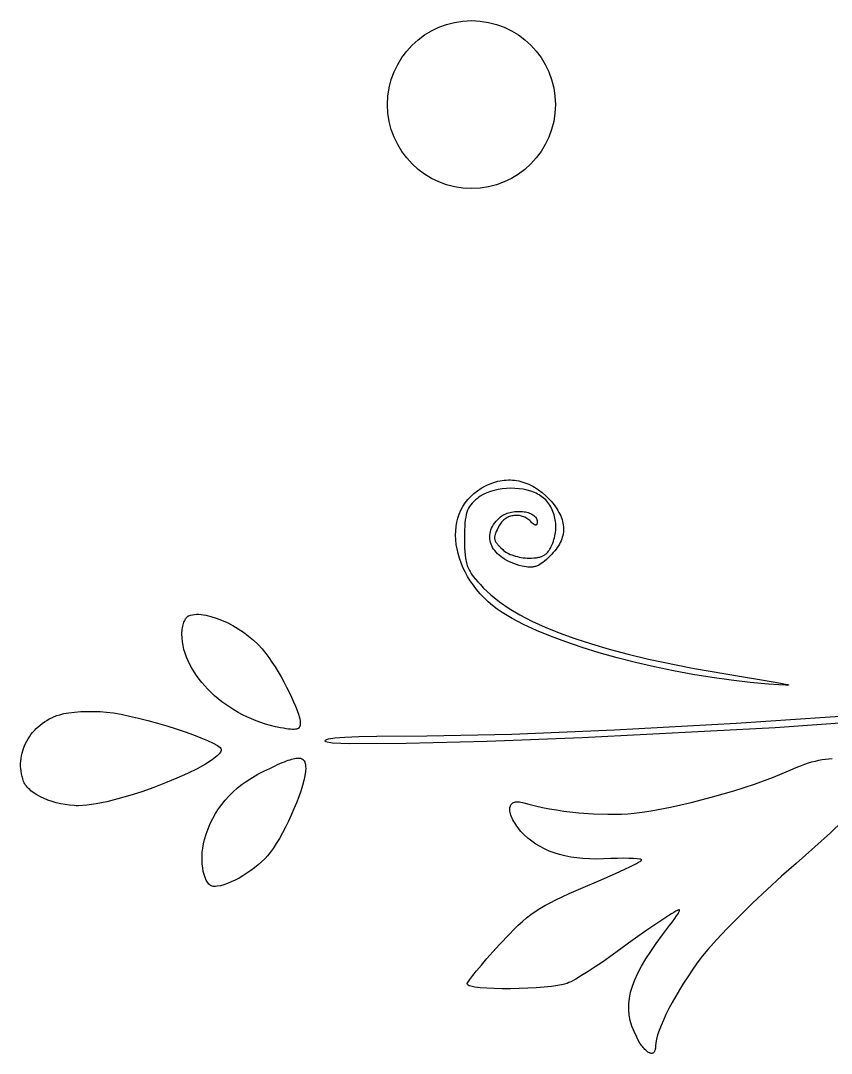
# Model space of a CAD drawing. Extents: x -119 to 121, y -47 to 51.
# Drawn here: x 31 to 41.63, y 35.19 to 48.73 of the extents above; entities that cross this region are included whole.
import ezdxf

# ---------------------------------------------------------------- set-up
doc = ezdxf.new("R2010")
doc.units = 0
doc.layers.add('BLACK', color=7, linetype='CONTINUOUS')

msp = doc.modelspace()

# ---------------------------------------------------------------- linework, layer by layer
at = {"layer": 'BLACK', "linetype": 'CONTINUOUS'}
for p, q in [((37.0927, 42.6268), (37.1199, 42.6401)), ((37.1199, 42.6401), (37.1471, 42.6521)), ((37.1471, 42.6521), (37.1744, 42.6629)), ((37.1744, 42.6629), (37.2017, 42.6725)), ((37.2017, 42.6725), (37.2291, 42.6808)), ((37.2291, 42.6808), (37.2565, 42.6879)), ((37.2565, 42.6879), (37.2838, 42.6938)), ((37.2838, 42.6938), (37.3112, 42.6985)), ((37.3112, 42.6985), (37.3386, 42.7019)), ((37.3386, 42.7019), (37.3659, 42.7041)), ((37.3659, 42.7041), (37.3932, 42.7052)), ((37.3932, 42.7052), (37.4204, 42.705)), ((37.4204, 42.705), (37.4475, 42.7035)), ((37.4475, 42.7035), (37.4746, 42.7009)), ((37.4746, 42.7009), (37.5015, 42.6971)), ((37.5015, 42.6971), (37.5284, 42.6921)), ((37.5284, 42.6921), (37.5551, 42.6859)), ((37.5551, 42.6859), (37.5817, 42.6784)), ((37.5817, 42.6784), (37.6081, 42.6698)), ((37.6081, 42.6698), (37.6344, 42.66)), ((37.6344, 42.66), (37.6605, 42.649)), ((37.6605, 42.649), (37.6864, 42.6369)), ((37.6864, 42.6369), (37.7121, 42.6235)), ((36.899, 42.4896), (36.9411, 42.5285)), ((36.9411, 42.5285), (36.9874, 42.5645)), ((36.9874, 42.5645), (37.0379, 42.5973)), ((37.0645, 42.5144), (37.0236, 42.4909)), ((37.0379, 42.5973), (37.0927, 42.6268)), ((37.1092, 42.5351), (37.0645, 42.5144)), ((37.157, 42.5527), (37.1092, 42.5351)), ((37.2074, 42.5674), (37.157, 42.5527)), ((37.2599, 42.5791), (37.2074, 42.5674)), ((37.3138, 42.5878), (37.2599, 42.5791)), ((37.3688, 42.5933), (37.3138, 42.5878)), ((37.4241, 42.5957), (37.3688, 42.5933)), ((37.4793, 42.5949), (37.4241, 42.5957)), ((37.5338, 42.5909), (37.4793, 42.5949)), ((37.5871, 42.5836), (37.5338, 42.5909)), ((37.6387, 42.573), (37.5871, 42.5836)), ((37.6879, 42.5591), (37.6387, 42.573)), ((37.7342, 42.5417), (37.6879, 42.5591)), ((37.7121, 42.6235), (37.7376, 42.609)), ((37.7561, 42.5318), (37.7342, 42.5417)), ((37.7376, 42.609), (37.7629, 42.5932)), ((37.7771, 42.521), (37.7561, 42.5318)), ((37.7629, 42.5932), (37.7879, 42.5763)), ((37.7966, 42.5105), (37.7771, 42.521)), ((37.7879, 42.5763), (37.8372, 42.539)), ((37.8153, 42.499), (37.7966, 42.5105)), ((37.8332, 42.4864), (37.8153, 42.499)), ((37.8372, 42.539), (37.8854, 42.4971)), ((36.7974, 42.357), (36.8271, 42.4037)), ((36.8271, 42.4037), (36.861, 42.4479)), ((36.861, 42.4479), (36.899, 42.4896)), ((36.9009, 42.3809), (36.8851, 42.3586)), ((36.9188, 42.4022), (36.9009, 42.3809)), ((36.9391, 42.423), (36.9188, 42.4022)), ((36.9617, 42.4436), (36.9391, 42.423)), ((36.9869, 42.4645), (36.9617, 42.4436)), ((37.0047, 42.4781), (36.9869, 42.4645)), ((37.0236, 42.4909), (37.0047, 42.4781)), ((37.8504, 42.4729), (37.8332, 42.4864)), ((37.8668, 42.4584), (37.8504, 42.4729)), ((37.8824, 42.443), (37.8668, 42.4584)), ((37.8972, 42.4268), (37.8824, 42.443)), ((37.8854, 42.4971), (37.9323, 42.4504)), ((37.9112, 42.4098), (37.8972, 42.4268)), ((37.9243, 42.392), (37.9112, 42.4098)), ((37.9366, 42.3735), (37.9243, 42.392)), ((37.9323, 42.4504), (37.9541, 42.426)), ((37.9481, 42.3543), (37.9366, 42.3735)), ((37.9541, 42.426), (37.9746, 42.4016)), ((37.9746, 42.4016), (37.9936, 42.3774)), ((37.9936, 42.3774), (38.0113, 42.3532)), ((36.7325, 42.2047), (36.7501, 42.2574)), ((36.7501, 42.2574), (36.7717, 42.3082)), ((36.7717, 42.3082), (36.7974, 42.357)), ((36.8408, 42.2519), (36.8339, 42.2188)), ((36.8493, 42.282), (36.8408, 42.2519)), ((36.8594, 42.3095), (36.8493, 42.282)), ((36.8713, 42.3349), (36.8594, 42.3095)), ((36.8851, 42.3586), (36.8713, 42.3349)), ((37.2906, 42.2226), (37.3061, 42.2337)), ((37.3061, 42.2337), (37.3226, 42.2438)), ((37.3226, 42.2438), (37.3399, 42.253)), ((37.3399, 42.253), (37.358, 42.2612)), ((37.358, 42.2612), (37.3768, 42.2685)), ((37.3768, 42.2685), (37.3961, 42.2748)), ((37.3961, 42.2748), (37.4158, 42.2802)), ((37.4229, 42.2306), (37.4094, 42.226)), ((37.4158, 42.2802), (37.436, 42.2847)), ((37.4367, 42.2344), (37.4229, 42.2306)), ((37.436, 42.2847), (37.4564, 42.2883)), ((37.4507, 42.2374), (37.4367, 42.2344)), ((37.4649, 42.2396), (37.4507, 42.2374)), ((37.4564, 42.2883), (37.4769, 42.2911)), ((37.4792, 42.2411), (37.4649, 42.2396)), ((37.4769, 42.2911), (37.4975, 42.2929)), ((37.4935, 42.2417), (37.4792, 42.2411)), ((37.508, 42.2414), (37.4935, 42.2417)), ((37.4975, 42.2929), (37.5181, 42.2939)), ((37.5224, 42.2404), (37.508, 42.2414)), ((37.5181, 42.2939), (37.5386, 42.294)), ((37.5368, 42.2385), (37.5224, 42.2404)), ((37.5512, 42.2358), (37.5368, 42.2385)), ((37.5386, 42.294), (37.5588, 42.2933)), ((37.5656, 42.2323), (37.5512, 42.2358)), ((37.5588, 42.2933), (37.5787, 42.2917)), ((37.5798, 42.2279), (37.5656, 42.2323)), ((37.5787, 42.2917), (37.5981, 42.2893)), ((37.5938, 42.2226), (37.5798, 42.2279)), ((37.5981, 42.2893), (37.617, 42.2861)), ((37.617, 42.2861), (37.6353, 42.2821)), ((37.6353, 42.2821), (37.6528, 42.2772)), ((37.6528, 42.2772), (37.6696, 42.2716)), ((37.6696, 42.2716), (37.6853, 42.2653)), ((37.6853, 42.2653), (37.7001, 42.2581)), ((37.7001, 42.2581), (37.7137, 42.2502)), ((37.7137, 42.2502), (37.7261, 42.2416)), ((37.7261, 42.2416), (37.7372, 42.2322)), ((37.7372, 42.2322), (37.7468, 42.2221)), ((37.9587, 42.3346), (37.9481, 42.3543)), ((37.9684, 42.3142), (37.9587, 42.3346)), ((37.9773, 42.2934), (37.9684, 42.3142)), ((37.9852, 42.272), (37.9773, 42.2934)), ((37.9923, 42.2502), (37.9852, 42.272)), ((37.9984, 42.228), (37.9923, 42.2502)), ((38.0037, 42.2055), (37.9984, 42.228)), ((38.0113, 42.3532), (38.0277, 42.3291)), ((38.0277, 42.3291), (38.0426, 42.3051)), ((38.0426, 42.3051), (38.0562, 42.2811)), ((38.0562, 42.2811), (38.0684, 42.2573)), ((38.0684, 42.2573), (38.0792, 42.2335)), ((38.0792, 42.2335), (38.0886, 42.2098)), ((36.7035, 42.0378), (36.7092, 42.0948)), ((36.7092, 42.0948), (36.7189, 42.1505)), ((36.7189, 42.1505), (36.7325, 42.2047)), ((36.8211, 42.0977), (36.819, 42.0487)), ((36.8242, 42.1421), (36.8211, 42.0977)), ((36.8284, 42.1823), (36.8242, 42.1421)), ((36.8339, 42.2188), (36.8284, 42.1823)), ((37.1741, 42.0739), (37.1855, 42.0973)), ((37.1855, 42.0973), (37.1992, 42.1205)), ((37.1992, 42.1205), (37.215, 42.1434)), ((37.215, 42.1434), (37.2331, 42.1661)), ((37.2331, 42.1661), (37.2535, 42.1885)), ((37.2535, 42.1885), (37.2762, 42.2105)), ((37.2762, 42.1118), (37.26, 42.0805)), ((37.2762, 42.2105), (37.2906, 42.2226)), ((37.2844, 42.1253), (37.2762, 42.1118)), ((37.2933, 42.1381), (37.2844, 42.1253)), ((37.3028, 42.1502), (37.2933, 42.1381)), ((37.3128, 42.1616), (37.3028, 42.1502)), ((37.3234, 42.1723), (37.3128, 42.1616)), ((37.3345, 42.1822), (37.3234, 42.1723)), ((37.346, 42.1914), (37.3345, 42.1822)), ((37.358, 42.1999), (37.346, 42.1914)), ((37.3703, 42.2075), (37.358, 42.1999)), ((37.383, 42.2145), (37.3703, 42.2075)), ((37.396, 42.2206), (37.383, 42.2145)), ((37.4094, 42.226), (37.396, 42.2206)), ((37.6077, 42.2165), (37.5938, 42.2226)), ((37.6214, 42.2095), (37.6077, 42.2165)), ((37.6348, 42.2016), (37.6214, 42.2095)), ((37.6479, 42.1928), (37.6348, 42.2016)), ((37.6608, 42.1832), (37.6479, 42.1928)), ((37.6733, 42.1726), (37.6608, 42.1832)), ((37.6854, 42.1612), (37.6733, 42.1726)), ((37.6968, 42.15), (37.6854, 42.1612)), ((37.7072, 42.1403), (37.6968, 42.15)), ((37.7168, 42.1321), (37.7072, 42.1403)), ((37.7254, 42.1254), (37.7168, 42.1321)), ((37.7294, 42.1226), (37.7254, 42.1254)), ((37.7331, 42.1202), (37.7294, 42.1226)), ((37.7367, 42.1182), (37.7331, 42.1202)), ((37.7401, 42.1165), (37.7367, 42.1182)), ((37.7432, 42.1152), (37.7401, 42.1165)), ((37.7462, 42.1143), (37.7432, 42.1152)), ((37.7489, 42.1137), (37.7462, 42.1143)), ((37.7468, 42.2221), (37.7549, 42.2113)), ((37.7515, 42.1135), (37.7489, 42.1137)), ((37.7539, 42.1137), (37.7515, 42.1135)), ((37.7561, 42.1143), (37.7539, 42.1137)), ((37.7549, 42.2113), (37.7614, 42.1998)), ((37.7581, 42.1152), (37.7561, 42.1143)), ((37.76, 42.1165), (37.7581, 42.1152)), ((37.7617, 42.1182), (37.76, 42.1165)), ((37.7614, 42.1998), (37.7661, 42.1876)), ((37.7632, 42.1202), (37.7617, 42.1182)), ((37.7645, 42.1226), (37.7632, 42.1202)), ((37.7657, 42.1254), (37.7645, 42.1226)), ((37.7668, 42.1286), (37.7657, 42.1254)), ((37.7661, 42.1876), (37.769, 42.1747)), ((37.7677, 42.1321), (37.7668, 42.1286)), ((37.7684, 42.136), (37.7677, 42.1321)), ((37.769, 42.1403), (37.7684, 42.136)), ((37.769, 42.1747), (37.77, 42.1612)), ((37.7698, 42.15), (37.769, 42.1403)), ((37.77, 42.1612), (37.7698, 42.15)), ((38.008, 42.1827), (38.0037, 42.2055)), ((38.0114, 42.1596), (38.008, 42.1827)), ((38.0138, 42.1363), (38.0114, 42.1596)), ((38.0152, 42.1128), (38.0138, 42.1363)), ((38.0157, 42.0892), (38.0152, 42.1128)), ((38.0886, 42.2098), (38.0966, 42.1862)), ((38.0966, 42.1862), (38.1032, 42.1627)), ((38.1032, 42.1627), (38.1085, 42.1393)), ((38.1085, 42.1393), (38.1123, 42.1159)), ((38.1123, 42.1159), (38.1147, 42.0926)), ((38.1147, 42.0926), (38.1158, 42.0694)), ((36.7018, 41.9798), (36.7035, 42.0378)), ((36.7039, 41.9209), (36.7018, 41.9798)), ((36.8179, 41.9947), (36.8175, 41.9354)), ((36.819, 42.0487), (36.8179, 41.9947)), ((37.1491, 41.9566), (37.1499, 41.98)), ((37.1504, 41.9334), (37.1491, 41.9566)), ((37.1499, 41.98), (37.1528, 42.0035)), ((37.1528, 42.0035), (37.1578, 42.027)), ((37.1578, 42.027), (37.1649, 42.0505)), ((37.1649, 42.0505), (37.1741, 42.0739)), ((37.2126, 41.9587), (37.212, 41.9504)), ((37.2139, 41.9673), (37.2126, 41.9587)), ((37.2158, 41.9762), (37.2139, 41.9673)), ((37.2183, 41.9855), (37.2158, 41.9762)), ((37.2215, 41.9953), (37.2183, 41.9855)), ((37.2252, 42.0056), (37.2215, 41.9953)), ((37.2296, 42.0164), (37.2252, 42.0056)), ((37.2345, 42.0279), (37.2296, 42.0164)), ((37.2461, 42.0527), (37.2345, 42.0279)), ((37.26, 42.0805), (37.2461, 42.0527)), ((37.9976, 41.9477), (38.0032, 41.9711)), ((38.0032, 41.9711), (38.0077, 41.9946)), ((38.0077, 41.9946), (38.0112, 42.0182)), ((38.0112, 42.0182), (38.0137, 42.0419)), ((38.0137, 42.0419), (38.0152, 42.0656)), ((38.0152, 42.0656), (38.0157, 42.0892)), ((38.1058, 41.9775), (38.0998, 41.9547)), ((38.1104, 42.0004), (38.1058, 41.9775)), ((38.1136, 42.0233), (38.1104, 42.0004)), ((38.1154, 42.0463), (38.1136, 42.0233)), ((38.1158, 42.0694), (38.1154, 42.0463)), ((36.7099, 41.8613), (36.7039, 41.9209)), ((36.7198, 41.8012), (36.7099, 41.8613)), ((36.8175, 41.9354), (36.8179, 41.8737)), ((36.8179, 41.8737), (36.8192, 41.8178)), ((37.1537, 41.9103), (37.1504, 41.9334)), ((37.159, 41.8875), (37.1537, 41.9103)), ((37.1663, 41.865), (37.159, 41.8875)), ((37.1756, 41.8428), (37.1663, 41.865)), ((37.1868, 41.821), (37.1756, 41.8428)), ((37.2, 41.7996), (37.1868, 41.821)), ((37.212, 41.9504), (37.212, 41.9423)), ((37.212, 41.9423), (37.2127, 41.9345)), ((37.2127, 41.9345), (37.214, 41.9268)), ((37.214, 41.9268), (37.216, 41.9192)), ((37.216, 41.9192), (37.2186, 41.9116)), ((37.2186, 41.9116), (37.222, 41.904)), ((37.222, 41.904), (37.226, 41.8964)), ((37.226, 41.8964), (37.2308, 41.8887)), ((37.2308, 41.8887), (37.2362, 41.8808)), ((37.2362, 41.8808), (37.2424, 41.8726)), ((37.2424, 41.8726), (37.2493, 41.8643)), ((37.2493, 41.8643), (37.2569, 41.8556)), ((37.2569, 41.8556), (37.2744, 41.8371)), ((37.2744, 41.8371), (37.2949, 41.8168)), ((37.9444, 41.8118), (37.9506, 41.8239)), ((37.9506, 41.8239), (37.9627, 41.85)), ((37.9627, 41.85), (37.9747, 41.8789)), ((37.9747, 41.8789), (37.9834, 41.9016)), ((37.9834, 41.9016), (37.991, 41.9245)), ((37.991, 41.9245), (37.9976, 41.9477)), ((38.0484, 41.8421), (38.0338, 41.8198)), ((38.0615, 41.8644), (38.0484, 41.8421)), ((38.0732, 41.8869), (38.0615, 41.8644)), ((38.0835, 41.9094), (38.0732, 41.8869)), ((38.0924, 41.932), (38.0835, 41.9094)), ((38.0998, 41.9547), (38.0924, 41.932)), ((36.7335, 41.7408), (36.7198, 41.8012)), ((36.7509, 41.6803), (36.7335, 41.7408)), ((36.8192, 41.8178), (36.8216, 41.7671)), ((36.8216, 41.7671), (36.8254, 41.721)), ((36.8254, 41.721), (36.8308, 41.6787)), ((37.215, 41.7788), (37.2, 41.7996)), ((37.2319, 41.7585), (37.215, 41.7788)), ((37.2507, 41.7388), (37.2319, 41.7585)), ((37.2713, 41.7197), (37.2507, 41.7388)), ((37.2937, 41.7013), (37.2713, 41.7197)), ((37.3178, 41.6837), (37.2937, 41.7013)), ((37.2949, 41.8168), (37.3185, 41.7943)), ((37.3185, 41.7943), (37.3302, 41.7825)), ((37.3302, 41.7825), (37.344, 41.7712)), ((37.344, 41.7712), (37.3599, 41.7603)), ((37.3599, 41.7603), (37.3775, 41.7498)), ((37.3775, 41.7498), (37.3967, 41.7399)), ((37.3967, 41.7399), (37.4173, 41.7306)), ((37.4173, 41.7306), (37.4392, 41.722)), ((37.4392, 41.722), (37.4622, 41.714)), ((37.4622, 41.714), (37.4861, 41.7068)), ((37.4861, 41.7068), (37.5108, 41.7004)), ((37.5108, 41.7004), (37.536, 41.6948)), ((37.536, 41.6948), (37.5616, 41.6901)), ((37.5616, 41.6901), (37.5874, 41.6864)), ((37.5874, 41.6864), (37.6132, 41.6836)), ((37.7276, 41.6832), (37.7555, 41.6857)), ((37.7555, 41.6857), (37.7686, 41.6874)), ((37.7686, 41.6874), (37.7812, 41.6894)), ((37.7812, 41.6894), (37.7932, 41.6918)), ((37.7932, 41.6918), (37.8047, 41.6945)), ((37.8047, 41.6945), (37.8157, 41.6976)), ((37.8157, 41.6976), (37.8263, 41.7011)), ((37.8263, 41.7011), (37.8364, 41.705)), ((37.8364, 41.705), (37.8461, 41.7093)), ((37.8461, 41.7093), (37.8555, 41.7141)), ((37.8555, 41.7141), (37.8644, 41.7193)), ((37.8644, 41.7193), (37.873, 41.725)), ((37.873, 41.725), (37.8813, 41.7312)), ((37.8813, 41.7312), (37.8892, 41.7379)), ((37.8892, 41.7379), (37.8969, 41.7451)), ((37.8969, 41.7451), (37.9043, 41.7529)), ((37.9043, 41.7529), (37.9115, 41.7612)), ((37.9115, 41.7612), (37.9184, 41.7701)), ((37.9394, 41.7096), (37.9148, 41.6845)), ((37.9184, 41.7701), (37.9252, 41.7796)), ((37.9252, 41.7796), (37.9317, 41.7897)), ((37.9317, 41.7897), (37.9381, 41.8004)), ((37.9381, 41.8004), (37.9444, 41.8118)), ((37.9611, 41.7315), (37.9394, 41.7096)), ((37.9815, 41.7534), (37.9611, 41.7315)), ((38.0003, 41.7755), (37.9815, 41.7534)), ((38.0178, 41.7976), (38.0003, 41.7755)), ((38.0338, 41.8198), (38.0178, 41.7976)), ((36.7722, 41.6199), (36.7509, 41.6803)), ((36.7972, 41.5597), (36.7722, 41.6199)), ((36.8258, 41.5), (36.7972, 41.5597)), ((36.8308, 41.6787), (36.8341, 41.6589)), ((36.8341, 41.6589), (36.838, 41.6398)), ((36.838, 41.6398), (36.8424, 41.6214)), ((36.8424, 41.6214), (36.8473, 41.6036)), ((36.8473, 41.6036), (36.8529, 41.5863)), ((36.8529, 41.5863), (36.859, 41.5694)), ((36.859, 41.5694), (36.8658, 41.5528)), ((36.8658, 41.5528), (36.8732, 41.5366)), ((37.3438, 41.6669), (37.3178, 41.6837)), ((37.3714, 41.6509), (37.3438, 41.6669)), ((37.4008, 41.6358), (37.3714, 41.6509)), ((37.4318, 41.6216), (37.4008, 41.6358)), ((37.4646, 41.6085), (37.4318, 41.6216)), ((37.4989, 41.5964), (37.4646, 41.6085)), ((37.5349, 41.5854), (37.4989, 41.5964)), ((37.5725, 41.5755), (37.5349, 41.5854)), ((37.5996, 41.5697), (37.5725, 41.5755)), ((37.6253, 41.5654), (37.5996, 41.5697)), ((37.6132, 41.6836), (37.6389, 41.6819)), ((37.6499, 41.5627), (37.6253, 41.5654)), ((37.6389, 41.6819), (37.6642, 41.6814)), ((37.6735, 41.5618), (37.6499, 41.5627)), ((37.6642, 41.6814), (37.6972, 41.6818)), ((37.6962, 41.5626), (37.6735, 41.5618)), ((37.7074, 41.5637), (37.6962, 41.5626)), ((37.6972, 41.6818), (37.7276, 41.6832)), ((37.7183, 41.5652), (37.7074, 41.5637)), ((37.7292, 41.5673), (37.7183, 41.5652)), ((37.7399, 41.5698), (37.7292, 41.5673)), ((37.7506, 41.5729), (37.7399, 41.5698)), ((37.7612, 41.5764), (37.7506, 41.5729)), ((37.7718, 41.5805), (37.7612, 41.5764)), ((37.7823, 41.5851), (37.7718, 41.5805)), ((37.7929, 41.5902), (37.7823, 41.5851)), ((37.8034, 41.5959), (37.7929, 41.5902)), ((37.8247, 41.6089), (37.8034, 41.5959)), ((37.8463, 41.6242), (37.8247, 41.6089)), ((37.8684, 41.6418), (37.8463, 41.6242)), ((37.8912, 41.6619), (37.8684, 41.6418)), ((37.9148, 41.6845), (37.8912, 41.6619)), ((36.8582, 41.4409), (36.8258, 41.5)), ((36.8943, 41.3826), (36.8582, 41.4409)), ((36.8732, 41.5366), (36.8814, 41.5205)), ((36.8814, 41.5205), (36.8902, 41.5045)), ((36.8902, 41.5045), (36.8999, 41.4886)), ((36.8999, 41.4886), (36.9103, 41.4726)), ((36.9103, 41.4726), (36.9336, 41.4403)), ((36.9336, 41.4403), (36.9605, 41.4068)), ((36.934, 41.3254), (36.8943, 41.3826)), ((36.9772, 41.2693), (36.934, 41.3254)), ((36.9605, 41.4068), (36.9911, 41.3716)), ((36.9911, 41.3716), (37.0257, 41.3339)), ((37.0257, 41.3339), (37.0645, 41.2933)), ((37.0645, 41.2933), (37.1629, 41.1996)), ((37.0241, 41.2146), (36.9772, 41.2693)), ((37.0746, 41.1616), (37.0241, 41.2146)), ((37.1285, 41.1102), (37.0746, 41.1616)), ((37.1629, 41.1996), (37.2757, 41.109)), ((37.186, 41.0609), (37.1285, 41.1102)), ((37.247, 41.0137), (37.186, 41.0609)), ((37.3114, 40.9688), (37.247, 41.0137)), ((37.2757, 41.109), (37.403, 41.0214)), ((37.403, 41.0214), (37.545, 40.9368)), ((33.1544, 40.871), (33.1581, 40.8777)), ((33.1581, 40.8777), (33.1619, 40.8842)), ((33.1619, 40.8842), (33.1659, 40.8902)), ((33.1659, 40.8902), (33.1699, 40.8959)), ((33.1699, 40.8959), (33.1741, 40.9012)), ((33.1741, 40.9012), (33.1783, 40.9061)), ((33.1783, 40.9061), (33.1826, 40.9106)), ((33.1826, 40.9106), (33.187, 40.9147)), ((33.187, 40.9147), (33.1914, 40.9183)), ((33.1914, 40.9183), (33.1959, 40.9215)), ((33.1959, 40.9215), (33.2005, 40.9242)), ((33.2005, 40.9242), (33.2051, 40.9264)), ((33.2051, 40.9264), (33.2278, 40.934)), ((33.2278, 40.934), (33.2522, 40.9396)), ((33.2522, 40.9396), (33.2781, 40.9432)), ((33.2781, 40.9432), (33.3055, 40.9449)), ((33.3055, 40.9449), (33.3342, 40.9447)), ((33.3342, 40.9447), (33.3641, 40.9427)), ((33.3641, 40.9427), (33.4272, 40.9336)), ((33.4272, 40.9336), (33.494, 40.9179)), ((33.494, 40.9179), (33.5634, 40.896)), ((33.5634, 40.896), (33.6347, 40.8685)), ((37.4413, 40.8895), (37.3114, 40.9688)), ((37.5917, 40.8107), (37.4413, 40.8895)), ((37.545, 40.9368), (37.7019, 40.8551)), ((33.1153, 40.7284), (33.1176, 40.7488)), ((33.1176, 40.7488), (33.1208, 40.7687)), ((33.1208, 40.7687), (33.1247, 40.7879)), ((33.1247, 40.7879), (33.1294, 40.8065)), ((33.1294, 40.8065), (33.1347, 40.8242)), ((33.1347, 40.8242), (33.1407, 40.8409)), ((33.1407, 40.8409), (33.1473, 40.8565)), ((33.1473, 40.8565), (33.1544, 40.871)), ((33.6347, 40.8685), (33.7069, 40.8356)), ((33.7069, 40.8356), (33.7792, 40.7978)), ((33.7792, 40.7978), (33.8508, 40.7556)), ((33.8508, 40.7556), (33.9206, 40.7094)), ((37.7607, 40.7328), (37.5917, 40.8107)), ((37.7019, 40.8551), (37.8737, 40.7761)), ((37.8737, 40.7761), (38.0607, 40.7)), ((33.1134, 40.6865), (33.1139, 40.7076)), ((33.1151, 40.6362), (33.1134, 40.6865)), ((33.1139, 40.7076), (33.1153, 40.7284)), ((33.1202, 40.5858), (33.1151, 40.6362)), ((33.9206, 40.7094), (33.9879, 40.6595)), ((33.9879, 40.6595), (34.0518, 40.6065)), ((34.0518, 40.6065), (34.1114, 40.5507)), ((37.9464, 40.6564), (37.7607, 40.7328)), ((38.147, 40.582), (37.9464, 40.6564)), ((38.0607, 40.7), (38.263, 40.6266)), ((38.263, 40.6266), (38.4808, 40.5558)), ((33.1286, 40.5354), (33.1202, 40.5858)), ((33.1402, 40.485), (33.1286, 40.5354)), ((33.1549, 40.4349), (33.1402, 40.485)), ((34.1114, 40.5507), (34.1657, 40.4926)), ((34.1657, 40.4926), (34.214, 40.4325)), ((38.3607, 40.51), (38.147, 40.582)), ((38.5855, 40.4409), (38.3607, 40.51)), ((38.4808, 40.5558), (38.7142, 40.4876)), ((38.7142, 40.4876), (38.9634, 40.4219)), ((33.1727, 40.385), (33.1549, 40.4349)), ((33.1934, 40.3355), (33.1727, 40.385)), ((33.2169, 40.2864), (33.1934, 40.3355)), ((34.214, 40.4325), (34.254, 40.3774)), ((34.254, 40.3774), (34.2942, 40.3182)), ((38.8196, 40.3752), (38.5855, 40.4409)), ((39.0611, 40.3134), (38.8196, 40.3752)), ((38.9634, 40.4219), (39.2284, 40.3587)), ((39.2284, 40.3587), (39.807, 40.2394)), ((33.2432, 40.2378), (33.2169, 40.2864)), ((33.2721, 40.1898), (33.2432, 40.2378)), ((34.2942, 40.3182), (34.3343, 40.2558)), ((34.3343, 40.2558), (34.3739, 40.1911)), ((39.3082, 40.256), (39.0611, 40.3134)), ((39.559, 40.2034), (39.3082, 40.256)), ((39.8117, 40.1562), (39.559, 40.2034)), ((39.807, 40.2394), (40.4512, 40.1292)), ((33.3037, 40.1425), (33.2721, 40.1898)), ((33.3377, 40.0959), (33.3037, 40.1425)), ((33.3742, 40.0503), (33.3377, 40.0959)), ((34.3739, 40.1911), (34.4126, 40.1248)), ((34.4126, 40.1248), (34.4499, 40.0577)), ((40.0644, 40.1148), (39.8117, 40.1562)), ((40.3153, 40.0797), (40.0644, 40.1148)), ((40.5624, 40.0514), (40.3153, 40.0797)), ((40.4512, 40.1292), (40.6862, 40.0911)), ((40.6862, 40.0911), (40.8635, 40.0611)), ((33.4129, 40.0055), (33.3742, 40.0503)), ((33.4539, 39.9618), (33.4129, 40.0055)), ((33.497, 39.9193), (33.4539, 39.9618)), ((34.4499, 40.0577), (34.4856, 39.9907)), ((34.4856, 39.9907), (34.5192, 39.9245)), ((40.8039, 40.0304), (40.5624, 40.0514)), ((40.9393, 40.0199), (40.8039, 40.0304)), ((40.8635, 40.0611), (40.9845, 40.039)), ((41.0266, 40.0151), (40.9393, 40.0199)), ((40.9845, 40.039), (41.0244, 40.0307)), ((41.0244, 40.0307), (41.0509, 40.0242)), ((41.0518, 40.0149), (41.0266, 40.0151)), ((41.0509, 40.0242), (41.0641, 40.0194)), ((41.0644, 40.0164), (41.0518, 40.0149)), ((41.0641, 40.0194), (41.0659, 40.0177)), ((41.0659, 40.0177), (41.0644, 40.0164)), ((33.5422, 39.8779), (33.497, 39.9193)), ((33.5893, 39.8378), (33.5422, 39.8779)), ((33.6383, 39.799), (33.5893, 39.8378)), ((33.6891, 39.7617), (33.6383, 39.799)), ((34.5192, 39.9245), (34.5503, 39.86)), ((34.5503, 39.86), (34.5785, 39.798)), ((34.5785, 39.798), (34.6035, 39.7392)), ((31.6315, 39.6546), (31.706, 39.6636)), ((31.706, 39.6636), (31.7869, 39.6697)), ((31.7869, 39.6697), (31.8718, 39.6728)), ((31.8718, 39.6728), (31.9582, 39.6729)), ((31.9582, 39.6729), (32.0437, 39.6698)), ((32.0437, 39.6698), (32.1256, 39.6635)), ((32.1256, 39.6635), (32.2156, 39.6522)), ((33.7415, 39.726), (33.6891, 39.7617)), ((33.7956, 39.6919), (33.7415, 39.726)), ((33.8511, 39.6595), (33.7956, 39.6919)), ((33.9081, 39.6289), (33.8511, 39.6595)), ((34.6035, 39.7392), (34.6248, 39.6844)), ((34.6248, 39.6844), (34.6421, 39.6346)), ((31.2833, 39.5153), (31.3126, 39.5358)), ((31.3126, 39.5358), (31.343, 39.5549)), ((31.343, 39.5549), (31.3745, 39.5727)), ((31.3745, 39.5727), (31.4072, 39.5889)), ((31.4072, 39.5889), (31.441, 39.6037)), ((31.441, 39.6037), (31.4759, 39.6168)), ((31.4759, 39.6168), (31.5118, 39.6282)), ((31.5118, 39.6282), (31.5373, 39.6358)), ((31.5373, 39.6358), (31.5659, 39.6427)), ((31.5659, 39.6427), (31.5974, 39.649)), ((31.5974, 39.649), (31.6315, 39.6546)), ((32.2156, 39.6522), (32.3172, 39.6348)), ((32.3172, 39.6348), (32.4281, 39.6119)), ((32.4281, 39.6119), (32.546, 39.5844)), ((32.546, 39.5844), (32.6683, 39.5531)), ((32.6683, 39.5531), (32.7927, 39.5188)), ((33.9664, 39.6001), (33.9081, 39.6289)), ((34.026, 39.5734), (33.9664, 39.6001)), ((34.0867, 39.5487), (34.026, 39.5734)), ((34.1485, 39.5261), (34.0867, 39.5487)), ((34.2113, 39.5057), (34.1485, 39.5261)), ((34.6421, 39.6346), (34.6549, 39.5904)), ((34.6549, 39.5904), (34.6629, 39.5528)), ((34.6629, 39.5528), (34.6656, 39.5224)), ((34.6656, 39.5224), (34.6651, 39.5061)), ((40.3807, 39.5177), (42.2362, 39.6423)), ((41.9206, 39.5305), (40.8898, 39.458)), ((31.135, 39.3676), (31.1563, 39.3948)), ((31.1563, 39.3948), (31.1791, 39.4211)), ((31.1791, 39.4211), (31.2032, 39.4463)), ((31.2032, 39.4463), (31.2286, 39.4705)), ((31.2286, 39.4705), (31.2553, 39.4935)), ((31.2553, 39.4935), (31.2833, 39.5153)), ((32.7927, 39.5188), (32.9169, 39.4821)), ((32.9169, 39.4821), (33.0384, 39.4439)), ((33.0384, 39.4439), (33.1549, 39.4049)), ((33.1549, 39.4049), (33.2639, 39.366)), ((34.2749, 39.4877), (34.2113, 39.5057)), ((34.3394, 39.4721), (34.2749, 39.4877)), ((34.4045, 39.4589), (34.3394, 39.4721)), ((34.4435, 39.4516), (34.4045, 39.4589)), ((34.4786, 39.4457), (34.4435, 39.4516)), ((34.5099, 39.4412), (34.4786, 39.4457)), ((34.5376, 39.438), (34.5099, 39.4412)), ((34.562, 39.4364), (34.5376, 39.438)), ((34.5833, 39.4362), (34.562, 39.4364)), ((34.6016, 39.4375), (34.5833, 39.4362)), ((34.6171, 39.4404), (34.6016, 39.4375)), ((34.6239, 39.4424), (34.6171, 39.4404)), ((34.6301, 39.4448), (34.6239, 39.4424)), ((34.6356, 39.4476), (34.6301, 39.4448)), ((34.6407, 39.4508), (34.6356, 39.4476)), ((34.6451, 39.4544), (34.6407, 39.4508)), ((34.6491, 39.4585), (34.6451, 39.4544)), ((34.6526, 39.4629), (34.6491, 39.4585)), ((34.6556, 39.4678), (34.6526, 39.4629)), ((34.6581, 39.4731), (34.6556, 39.4678)), ((34.6602, 39.4788), (34.6581, 39.4731)), ((34.6634, 39.4916), (34.6602, 39.4788)), ((34.6651, 39.5061), (34.6634, 39.4916)), ((37.437, 39.3744), (38.7852, 39.4289)), ((40.8898, 39.458), (38.3583, 39.3266)), ((38.7852, 39.4289), (40.3807, 39.5177)), ((31.0503, 39.2192), (31.0642, 39.2503)), ((31.0642, 39.2503), (31.0796, 39.2807)), ((31.0796, 39.2807), (31.0966, 39.3105)), ((31.0966, 39.3105), (31.115, 39.3394)), ((31.115, 39.3394), (31.135, 39.3676)), ((33.2639, 39.366), (33.3631, 39.3279)), ((33.3631, 39.3279), (33.4502, 39.2914)), ((33.4502, 39.2914), (33.5226, 39.2573)), ((33.5226, 39.2573), (33.578, 39.2262)), ((34.9914, 39.2856), (34.9955, 39.295)), ((34.9972, 39.2754), (34.9914, 39.2856)), ((34.9955, 39.295), (35.0098, 39.3036)), ((35.0881, 39.2574), (34.9972, 39.2754)), ((35.0098, 39.3036), (35.0348, 39.3114)), ((35.0348, 39.3114), (35.1186, 39.3248)), ((35.305, 39.2477), (35.0881, 39.2574)), ((35.1186, 39.3248), (35.2503, 39.3354)), ((35.2503, 39.3354), (35.4333, 39.3434)), ((36.053, 39.2507), (35.305, 39.2477)), ((35.4333, 39.3434), (35.6709, 39.3489)), ((35.6709, 39.3489), (36.3237, 39.353)), ((37.1134, 39.2789), (36.053, 39.2507)), ((36.3237, 39.353), (37.437, 39.3744)), ((38.3583, 39.3266), (37.1134, 39.2789)), ((31.0111, 39.0898), (31.0184, 39.1228)), ((31.0184, 39.1228), (31.0274, 39.1554)), ((31.0274, 39.1554), (31.038, 39.1876)), ((31.038, 39.1876), (31.0503, 39.2192)), ((33.6012, 39.1143), (33.5776, 39.0901)), ((33.578, 39.2262), (33.5986, 39.2121)), ((33.5986, 39.2121), (33.6141, 39.1991)), ((33.6178, 39.1369), (33.6012, 39.1143)), ((33.6141, 39.1991), (33.6241, 39.1872)), ((33.627, 39.1578), (33.6178, 39.1369)), ((33.6241, 39.1872), (33.6284, 39.1767)), ((33.6284, 39.1767), (33.627, 39.1578)), ((30.9996, 38.9554), (30.9998, 38.9892)), ((30.9998, 38.9892), (31.0018, 39.023)), ((31.0018, 39.023), (31.0056, 39.0565)), ((31.0056, 39.0565), (31.0111, 39.0898)), ((33.4216, 38.9805), (33.3124, 38.9204)), ((33.5111, 39.0375), (33.4216, 38.9805)), ((33.5776, 39.0901), (33.5111, 39.0375)), ((34.3679, 38.9745), (34.399, 38.9882)), ((34.399, 38.9882), (34.4285, 39.0007)), ((34.4285, 39.0007), (34.4564, 39.0121)), ((34.4564, 39.0121), (34.4826, 39.0222)), ((34.4826, 39.0222), (34.5073, 39.0311)), ((34.5073, 39.0311), (34.5305, 39.0388)), ((34.5305, 39.0388), (34.5522, 39.0453)), ((34.5522, 39.0453), (34.5725, 39.0506)), ((34.5725, 39.0506), (34.5913, 39.0547)), ((34.5913, 39.0547), (34.6088, 39.0576)), ((34.6088, 39.0576), (34.625, 39.0594)), ((34.625, 39.0594), (34.6399, 39.0599)), ((34.6399, 39.0599), (34.6536, 39.0593)), ((34.6536, 39.0593), (34.6661, 39.0575)), ((34.6661, 39.0575), (34.6774, 39.0546)), ((34.6774, 39.0546), (34.6826, 39.0527)), ((34.6826, 39.0527), (34.6875, 39.0505)), ((34.6875, 39.0505), (34.6922, 39.048)), ((34.6922, 39.048), (34.6966, 39.0452)), ((34.6966, 39.0452), (34.7008, 39.0422)), ((34.7008, 39.0422), (34.7047, 39.0388)), ((34.7047, 39.0388), (34.7083, 39.0352)), ((34.7083, 39.0352), (34.7117, 39.0312)), ((34.7117, 39.0312), (34.7177, 39.0225)), ((34.7177, 39.0225), (34.7229, 39.0127)), ((34.7229, 39.0127), (34.7271, 39.0017)), ((34.7271, 39.0017), (34.7304, 38.9895)), ((34.7304, 38.9895), (34.733, 38.9763)), ((41.2343, 38.9642), (41.2813, 38.9813)), ((41.2813, 38.9813), (41.3273, 38.9966)), ((41.3273, 38.9966), (41.3726, 39.0101)), ((41.3726, 39.0101), (41.4174, 39.0219)), ((41.4174, 39.0219), (41.4619, 39.032)), ((41.4619, 39.032), (41.5061, 39.0405)), ((41.5061, 39.0405), (41.5504, 39.0473)), ((41.5504, 39.0473), (41.5949, 39.0525)), ((41.5949, 39.0525), (41.6398, 39.0563)), ((31.0013, 38.9215), (30.9996, 38.9554)), ((31.0049, 38.8876), (31.0013, 38.9215)), ((31.0105, 38.8537), (31.0049, 38.8876)), ((31.018, 38.82), (31.0105, 38.8537)), ((33.1869, 38.8585), (33.0483, 38.7962)), ((33.3124, 38.9204), (33.1869, 38.8585)), ((34.0373, 38.8063), (34.1097, 38.8479)), ((34.1097, 38.8479), (34.1858, 38.8874)), ((34.1858, 38.8874), (34.2641, 38.9259)), ((34.2641, 38.9259), (34.3351, 38.9595)), ((34.3351, 38.9595), (34.3679, 38.9745)), ((34.7332, 38.8831), (34.7248, 38.8286)), ((34.733, 38.9763), (34.7348, 38.9619)), ((34.7362, 38.9297), (34.7332, 38.8831)), ((34.7348, 38.9619), (34.7358, 38.9463)), ((34.7358, 38.9463), (34.7362, 38.9297)), ((40.8669, 38.8107), (40.9809, 38.8562)), ((40.9809, 38.8562), (41.0862, 38.9015)), ((41.0862, 38.9015), (41.137, 38.9243)), ((41.137, 38.9243), (41.1863, 38.9452)), ((41.1863, 38.9452), (41.2343, 38.9642)), ((31.0275, 38.7865), (31.018, 38.82)), ((31.039, 38.7533), (31.0275, 38.7865)), ((31.0458, 38.7375), (31.039, 38.7533)), ((31.0542, 38.7218), (31.0458, 38.7375)), ((31.0641, 38.7064), (31.0542, 38.7218)), ((32.8999, 38.7348), (32.7451, 38.6756)), ((33.0483, 38.7962), (32.8999, 38.7348)), ((33.8427, 38.6685), (33.9038, 38.7166)), ((33.9038, 38.7166), (33.9687, 38.7626)), ((33.9687, 38.7626), (34.0373, 38.8063)), ((34.7113, 38.7672), (34.6932, 38.7001)), ((34.7248, 38.8286), (34.7113, 38.7672)), ((40.3482, 38.6324), (40.6176, 38.72)), ((40.6176, 38.72), (40.8669, 38.8107)), ((31.0755, 38.6911), (31.0641, 38.7064)), ((31.0883, 38.676), (31.0755, 38.6911)), ((31.1024, 38.6611), (31.0883, 38.676)), ((31.1179, 38.6466), (31.1024, 38.6611)), ((31.1346, 38.6323), (31.1179, 38.6466)), ((31.1525, 38.6183), (31.1346, 38.6323)), ((31.1716, 38.6046), (31.1525, 38.6183)), ((31.1917, 38.5914), (31.1716, 38.6046)), ((31.2128, 38.5784), (31.1917, 38.5914)), ((31.2579, 38.5539), (31.2128, 38.5784)), ((32.5872, 38.62), (32.4294, 38.5693)), ((32.7451, 38.6756), (32.5872, 38.62)), ((33.7315, 38.5656), (33.7852, 38.6181)), ((33.7852, 38.6181), (33.8427, 38.6685)), ((34.6708, 38.6282), (34.6446, 38.5526)), ((34.6932, 38.7001), (34.6708, 38.6282)), ((40.0684, 38.5505), (40.3482, 38.6324)), ((31.3063, 38.5311), (31.2579, 38.5539)), ((31.3576, 38.5103), (31.3063, 38.5311)), ((31.4113, 38.4916), (31.3576, 38.5103)), ((31.467, 38.4754), (31.4113, 38.4916)), ((31.5242, 38.4616), (31.467, 38.4754)), ((31.5825, 38.4506), (31.5242, 38.4616)), ((31.6413, 38.4425), (31.5825, 38.4506)), ((31.7002, 38.4375), (31.6413, 38.4425)), ((31.7295, 38.4363), (31.7002, 38.4375)), ((31.8661, 38.442), (31.7587, 38.4358)), ((31.9901, 38.4598), (31.8661, 38.442)), ((32.1276, 38.4879), (31.9901, 38.4598)), ((32.2751, 38.5248), (32.1276, 38.4879)), ((32.4294, 38.5693), (32.2751, 38.5248)), ((33.592, 38.3945), (33.6349, 38.4538)), ((33.6349, 38.4538), (33.6813, 38.5108)), ((33.6813, 38.5108), (33.7315, 38.5656)), ((34.6151, 38.4743), (34.5827, 38.3944)), ((34.6446, 38.5526), (34.6151, 38.4743)), ((37.4207, 38.4354), (37.4261, 38.4465)), ((37.4261, 38.4465), (37.433, 38.4564)), ((37.433, 38.4564), (37.4412, 38.4651)), ((37.4412, 38.4651), (37.4509, 38.4725)), ((37.4509, 38.4725), (37.462, 38.4786)), ((37.462, 38.4786), (37.4745, 38.4832)), ((37.4745, 38.4832), (37.4884, 38.4864)), ((37.4884, 38.4864), (37.5038, 38.488)), ((37.5038, 38.488), (37.5206, 38.4881)), ((37.5206, 38.4881), (37.5388, 38.4865)), ((37.5388, 38.4865), (37.5584, 38.4832)), ((37.5584, 38.4832), (37.5795, 38.4782)), ((37.5795, 38.4782), (37.6623, 38.4552)), ((37.6623, 38.4552), (37.7488, 38.4339)), ((39.5165, 38.4153), (39.7879, 38.4772)), ((39.7879, 38.4772), (40.0684, 38.5505)), ((31.7587, 38.4358), (31.7295, 38.4363)), ((33.5171, 38.2692), (33.5528, 38.333)), ((33.5528, 38.333), (33.592, 38.3945)), ((34.5478, 38.3139), (34.5108, 38.2339)), ((34.5827, 38.3944), (34.5478, 38.3139)), ((37.4127, 38.3955), (37.414, 38.4098)), ((37.4129, 38.3803), (37.4127, 38.3955)), ((37.4144, 38.3641), (37.4129, 38.3803)), ((37.414, 38.4098), (37.4166, 38.4231)), ((37.4173, 38.3471), (37.4144, 38.3641)), ((37.4166, 38.4231), (37.4207, 38.4354)), ((37.4215, 38.3294), (37.4173, 38.3471)), ((37.4272, 38.3109), (37.4215, 38.3294)), ((37.4342, 38.2918), (37.4272, 38.3109)), ((37.7488, 38.4339), (37.8385, 38.4143)), ((37.8385, 38.4143), (37.9308, 38.3966)), ((37.9308, 38.3966), (38.0251, 38.3806)), ((38.0251, 38.3806), (38.121, 38.3665)), ((38.121, 38.3665), (38.3151, 38.3441)), ((38.3151, 38.3441), (38.5085, 38.3296)), ((38.5085, 38.3296), (38.6967, 38.3234)), ((38.6967, 38.3234), (38.7876, 38.3235)), ((38.7876, 38.3235), (38.8754, 38.3257)), ((38.8754, 38.3257), (38.9598, 38.3303)), ((38.9598, 38.3303), (39.04, 38.337)), ((39.04, 38.337), (39.1478, 38.35)), ((39.1478, 38.35), (39.264, 38.3677)), ((39.264, 38.3677), (39.5165, 38.4153)), ((33.4564, 38.1349), (33.485, 38.2032)), ((33.485, 38.2032), (33.5171, 38.2692)), ((34.5108, 38.2339), (34.4723, 38.1554)), ((37.4426, 38.2721), (37.4342, 38.2918)), ((37.4524, 38.2518), (37.4426, 38.2721)), ((37.4635, 38.2311), (37.4524, 38.2518)), ((37.4759, 38.2099), (37.4635, 38.2311)), ((37.4897, 38.1884), (37.4759, 38.2099)), ((37.5049, 38.1666), (37.4897, 38.1884)), ((41.7752, 38.2334), (41.6142, 38.0818)), ((33.4097, 37.9913), (33.4313, 38.0643)), ((33.4313, 38.0643), (33.4564, 38.1349)), ((34.4325, 38.0794), (34.3921, 38.007)), ((34.4723, 38.1554), (34.4325, 38.0794)), ((37.5214, 38.1445), (37.5049, 38.1666)), ((37.5392, 38.1222), (37.5214, 38.1445)), ((37.5584, 38.0998), (37.5392, 38.1222)), ((37.5789, 38.0773), (37.5584, 38.0998)), ((37.6007, 38.0548), (37.5789, 38.0773)), ((37.6483, 38.0114), (37.6007, 38.0548)), ((41.6142, 38.0818), (41.4119, 37.8993)), ((33.3874, 37.8819), (33.3969, 37.9368)), ((33.3969, 37.9368), (33.4097, 37.9913)), ((34.3513, 37.9393), (34.3106, 37.8773)), ((34.3921, 38.007), (34.3513, 37.9393)), ((37.6987, 37.9712), (37.6483, 38.0114)), ((37.7519, 37.9341), (37.6987, 37.9712)), ((37.808, 37.9002), (37.7519, 37.9341)), ((37.867, 37.8694), (37.808, 37.9002)), ((41.4119, 37.8993), (41.1638, 37.6809)), ((33.3778, 37.7208), (33.378, 37.7734)), ((33.378, 37.7734), (33.3811, 37.8273)), ((33.3811, 37.8273), (33.3874, 37.8819)), ((34.2365, 37.781), (34.1984, 37.7401)), ((34.2705, 37.822), (34.2365, 37.781)), ((34.3106, 37.8773), (34.2705, 37.822)), ((37.9291, 37.8419), (37.867, 37.8694)), ((37.9944, 37.8175), (37.9291, 37.8419)), ((38.0628, 37.7964), (37.9944, 37.8175)), ((38.1346, 37.7785), (38.0628, 37.7964)), ((38.2098, 37.7638), (38.1346, 37.7785)), ((38.2884, 37.7524), (38.2098, 37.7638)), ((33.3804, 37.67), (33.3778, 37.7208)), ((33.3858, 37.6215), (33.3804, 37.67)), ((34.1122, 37.6603), (34.0651, 37.622)), ((34.1568, 37.6997), (34.1122, 37.6603)), ((34.1984, 37.7401), (34.1568, 37.6997)), ((38.3706, 37.7443), (38.2884, 37.7524)), ((38.4565, 37.7394), (38.3706, 37.7443)), ((38.546, 37.7377), (38.4565, 37.7394)), ((38.6394, 37.7394), (38.546, 37.7377)), ((38.7367, 37.7444), (38.6394, 37.7394)), ((38.8234, 37.7464), (38.7367, 37.7444)), ((38.9027, 37.747), (38.8234, 37.7464)), ((38.973, 37.7464), (38.9027, 37.747)), ((38.9122, 37.6006), (39.0028, 37.6442)), ((39.033, 37.7444), (38.973, 37.7464)), ((39.0028, 37.6442), (39.0728, 37.6801)), ((39.081, 37.7411), (39.033, 37.7444)), ((39.0728, 37.6801), (39.0991, 37.6947)), ((39.1157, 37.7364), (39.081, 37.7411)), ((39.0991, 37.6947), (39.1192, 37.7069)), ((39.1275, 37.7336), (39.1157, 37.7364)), ((39.1192, 37.7069), (39.1325, 37.7165)), ((39.1354, 37.7305), (39.1275, 37.7336)), ((39.1325, 37.7165), (39.1366, 37.7202)), ((39.1393, 37.727), (39.1354, 37.7305)), ((39.1366, 37.7202), (39.1388, 37.7232)), ((39.1388, 37.7232), (39.1396, 37.7252)), ((39.1396, 37.7252), (39.1393, 37.727)), ((41.1638, 37.6809), (40.9741, 37.5121)), ((33.3938, 37.5759), (33.3858, 37.6215)), ((33.4043, 37.5337), (33.3938, 37.5759)), ((33.4171, 37.4954), (33.4043, 37.5337)), ((33.4322, 37.4616), (33.4171, 37.4954)), ((33.9142, 37.5177), (33.8625, 37.4876)), ((33.9655, 37.5504), (33.9142, 37.5177)), ((34.016, 37.5852), (33.9655, 37.5504)), ((34.0651, 37.622), (34.016, 37.5852)), ((38.5474, 37.4378), (38.6814, 37.496)), ((38.6814, 37.496), (38.804, 37.5507)), ((38.804, 37.5507), (38.9122, 37.6006)), ((40.9741, 37.5121), (40.7842, 37.3371)), ((33.4494, 37.4327), (33.4322, 37.4616)), ((33.4587, 37.4203), (33.4494, 37.4327)), ((33.4686, 37.4093), (33.4587, 37.4203)), ((33.4788, 37.3999), (33.4686, 37.4093)), ((33.4896, 37.392), (33.4788, 37.3999)), ((33.5007, 37.3857), (33.4896, 37.392)), ((33.5123, 37.3812), (33.5007, 37.3857)), ((33.5243, 37.3784), (33.5123, 37.3812)), ((33.5367, 37.3775), (33.5243, 37.3784)), ((33.5557, 37.3781), (33.5367, 37.3775)), ((33.5756, 37.3801), (33.5557, 37.3781)), ((33.618, 37.3876), (33.5756, 37.3801)), ((33.6633, 37.3998), (33.618, 37.3876)), ((33.7109, 37.4162), (33.6633, 37.3998)), ((33.7603, 37.4365), (33.7109, 37.4162)), ((33.811, 37.4605), (33.7603, 37.4365)), ((33.8625, 37.4876), (33.811, 37.4605)), ((38.1916, 37.2846), (38.405, 37.3775)), ((38.405, 37.3775), (38.5474, 37.4378)), ((38.0163, 37.2029), (38.0997, 37.2427)), ((38.0997, 37.2427), (38.1916, 37.2846)), ((40.7842, 37.3371), (40.5991, 37.1612)), ((37.7453, 37.0494), (37.8059, 37.0884)), ((37.8059, 37.0884), (37.8705, 37.1265)), ((37.8705, 37.1265), (37.9403, 37.1644)), ((37.9403, 37.1644), (38.0163, 37.2029)), ((40.5991, 37.1612), (40.4238, 36.9894)), ((37.5772, 36.9196), (37.6321, 36.9657)), ((37.6321, 36.9657), (37.6878, 37.0088)), ((37.6878, 37.0088), (37.7453, 37.0494)), ((39.4455, 36.9637), (39.3779, 36.9196)), ((39.4987, 36.9965), (39.4455, 36.9637)), ((39.5334, 37.0187), (39.4987, 36.9965)), ((39.5633, 37.0374), (39.5334, 37.0187)), ((39.5435, 36.9157), (39.5741, 36.9578)), ((39.5884, 37.0523), (39.5633, 37.0374)), ((39.5741, 36.9578), (39.5985, 36.9927)), ((39.6085, 37.063), (39.5884, 37.0523)), ((39.5985, 36.9927), (39.6169, 37.0207)), ((39.6166, 37.0667), (39.6085, 37.063)), ((39.6234, 37.0692), (39.6166, 37.0667)), ((39.6169, 37.0207), (39.6239, 37.0322)), ((39.6289, 37.0705), (39.6234, 37.0692)), ((39.6239, 37.0322), (39.6294, 37.0421)), ((39.6331, 37.0705), (39.6289, 37.0705)), ((39.6294, 37.0421), (39.6335, 37.0505)), ((39.6347, 37.0701), (39.6331, 37.0705)), ((39.6335, 37.0505), (39.6362, 37.0573)), ((39.6359, 37.0693), (39.6347, 37.0701)), ((39.6368, 37.0682), (39.6359, 37.0693)), ((39.6362, 37.0573), (39.6375, 37.0627)), ((39.6374, 37.0667), (39.6368, 37.0682)), ((39.6375, 37.0627), (39.6374, 37.0667)), ((40.4238, 36.9894), (40.2634, 36.8269)), ((37.4063, 36.7547), (37.4654, 36.8148)), ((37.4654, 36.8148), (37.522, 36.8695)), ((37.522, 36.8695), (37.5772, 36.9196)), ((39.2986, 36.8661), (39.2103, 36.8051)), ((39.3779, 36.9196), (39.2986, 36.8661)), ((39.414, 36.7425), (39.5068, 36.866)), ((39.5068, 36.866), (39.5435, 36.9157)), ((40.2634, 36.8269), (40.123, 36.6788)), ((37.2762, 36.6155), (37.4063, 36.7547)), ((39.2103, 36.8051), (39.0174, 36.6681)), ((39.3324, 36.6318), (39.414, 36.7425)), ((40.123, 36.6788), (40.0075, 36.5501)), ((37.1911, 36.5216), (37.2762, 36.6155)), ((39.0174, 36.6681), (38.8213, 36.5238)), ((39.2594, 36.5269), (39.3324, 36.6318)), ((40.0075, 36.5501), (39.9607, 36.4947)), ((37.0399, 36.3483), (37.1118, 36.4318)), ((37.1118, 36.4318), (37.1911, 36.5216)), ((38.7245, 36.4549), (38.6265, 36.3873)), ((38.8213, 36.5238), (38.7245, 36.4549)), ((39.1388, 36.3326), (39.1949, 36.4273)), ((39.1949, 36.4273), (39.2594, 36.5269)), ((39.922, 36.4462), (39.8606, 36.3632)), ((39.9607, 36.4947), (39.922, 36.4462)), ((36.9254, 36.2088), (36.9772, 36.2733)), ((36.9772, 36.2733), (37.0399, 36.3483)), ((38.53, 36.3226), (38.4377, 36.2627)), ((38.6265, 36.3873), (38.53, 36.3226)), ((39.091, 36.2423), (39.1388, 36.3326)), ((39.801, 36.2789), (39.7435, 36.1939)), ((39.8606, 36.3632), (39.801, 36.2789)), ((36.8615, 36.1202), (36.8862, 36.1571)), ((36.8862, 36.1571), (36.9254, 36.2088)), ((38.2766, 36.1646), (38.2133, 36.13)), ((38.3523, 36.2094), (38.2766, 36.1646)), ((38.4377, 36.2627), (38.3523, 36.2094)), ((39.0197, 36.0729), (39.0513, 36.1559)), ((39.0513, 36.1559), (39.091, 36.2423)), ((39.7435, 36.1939), (39.6884, 36.1086)), ((36.8528, 36.1004), (36.855, 36.1081)), ((36.8559, 36.0921), (36.8528, 36.1004)), ((36.855, 36.1081), (36.8615, 36.1202)), ((36.865, 36.0845), (36.8559, 36.0921)), ((36.8797, 36.0774), (36.865, 36.0845)), ((36.8997, 36.0709), (36.8797, 36.0774)), ((36.954, 36.0598), (36.8997, 36.0709)), ((37.0251, 36.0509), (36.954, 36.0598)), ((37.1103, 36.0444), (37.0251, 36.0509)), ((37.2067, 36.04), (37.1103, 36.0444)), ((37.3114, 36.0379), (37.2067, 36.04)), ((37.4217, 36.0378), (37.3114, 36.0379)), ((37.6476, 36.0439), (37.4217, 36.0378)), ((37.7576, 36.0499), (37.6476, 36.0439)), ((37.8619, 36.0578), (37.7576, 36.0499)), ((37.9576, 36.0675), (37.8619, 36.0578)), ((38.0419, 36.0791), (37.9576, 36.0675)), ((38.112, 36.0924), (38.0419, 36.0791)), ((38.1652, 36.1075), (38.112, 36.0924)), ((38.1872, 36.1171), (38.1652, 36.1075)), ((38.2133, 36.13), (38.1872, 36.1171)), ((38.9959, 35.9928), (39.0197, 36.0729)), ((39.6359, 36.0237), (39.5865, 35.9399)), ((39.6884, 36.1086), (39.6359, 36.0237)), ((38.9716, 35.8397), (38.98, 35.9153)), ((38.98, 35.9153), (38.9959, 35.9928)), ((39.5865, 35.9399), (39.5403, 35.8577)), ((38.9708, 35.7657), (38.9716, 35.8397)), ((38.9774, 35.6928), (38.9708, 35.7657)), ((39.4978, 35.7776), (39.4591, 35.7004)), ((39.5403, 35.8577), (39.4978, 35.7776)), ((38.9913, 35.6204), (38.9774, 35.6928)), ((39.0123, 35.5481), (38.9913, 35.6204)), ((39.4246, 35.6266), (39.3946, 35.5568)), ((39.4591, 35.7004), (39.4246, 35.6266)), ((39.0404, 35.4754), (39.0123, 35.5481)), ((39.0753, 35.4019), (39.0404, 35.4754)), ((39.3693, 35.4917), (39.3492, 35.4317)), ((39.3946, 35.5568), (39.3693, 35.4917)), ((39.0967, 35.3616), (39.0753, 35.4019)), ((39.1183, 35.3253), (39.0967, 35.3616)), ((39.1292, 35.3087), (39.1183, 35.3253)), ((39.3254, 35.3298), (39.3223, 35.289)), ((39.3344, 35.3775), (39.3254, 35.3298)), ((39.3492, 35.4317), (39.3344, 35.3775)), ((39.14, 35.2932), (39.1292, 35.3087)), ((39.1508, 35.2787), (39.14, 35.2932)), ((39.1615, 35.2652), (39.1508, 35.2787)), ((39.1721, 35.2529), (39.1615, 35.2652)), ((39.1826, 35.2416), (39.1721, 35.2529)), ((39.1929, 35.2314), (39.1826, 35.2416)), ((39.2031, 35.2223), (39.1929, 35.2314)), ((39.213, 35.2144), (39.2031, 35.2223)), ((39.2226, 35.2076), (39.213, 35.2144)), ((39.232, 35.2019), (39.2226, 35.2076)), ((39.2411, 35.1973), (39.232, 35.2019)), ((39.2499, 35.1939), (39.2411, 35.1973)), ((39.2583, 35.1917), (39.2499, 35.1939)), ((39.2663, 35.1907), (39.2583, 35.1917)), ((39.2739, 35.1908), (39.2663, 35.1907)), ((39.281, 35.1922), (39.2739, 35.1908)), ((39.2877, 35.1947), (39.281, 35.1922)), ((39.2939, 35.1985), (39.2877, 35.1947)), ((39.2996, 35.2035), (39.2939, 35.1985)), ((39.3046, 35.2097), (39.2996, 35.2035)), ((39.3091, 35.2172), (39.3046, 35.2097)), ((39.313, 35.226), (39.3091, 35.2172)), ((39.3163, 35.236), (39.313, 35.226)), ((39.3189, 35.2473), (39.3163, 35.236)), ((39.3207, 35.2599), (39.3189, 35.2473)), ((39.3219, 35.2738), (39.3207, 35.2599)), ((39.3223, 35.289), (39.3219, 35.2738))]:
    msp.add_line(p, q, dxfattribs=at)
at = {"layer": 'WHITE'}
msp.add_circle((36.9094, 47.625), 1.1, dxfattribs=at)

doc.saveas('drawing.dxf')
